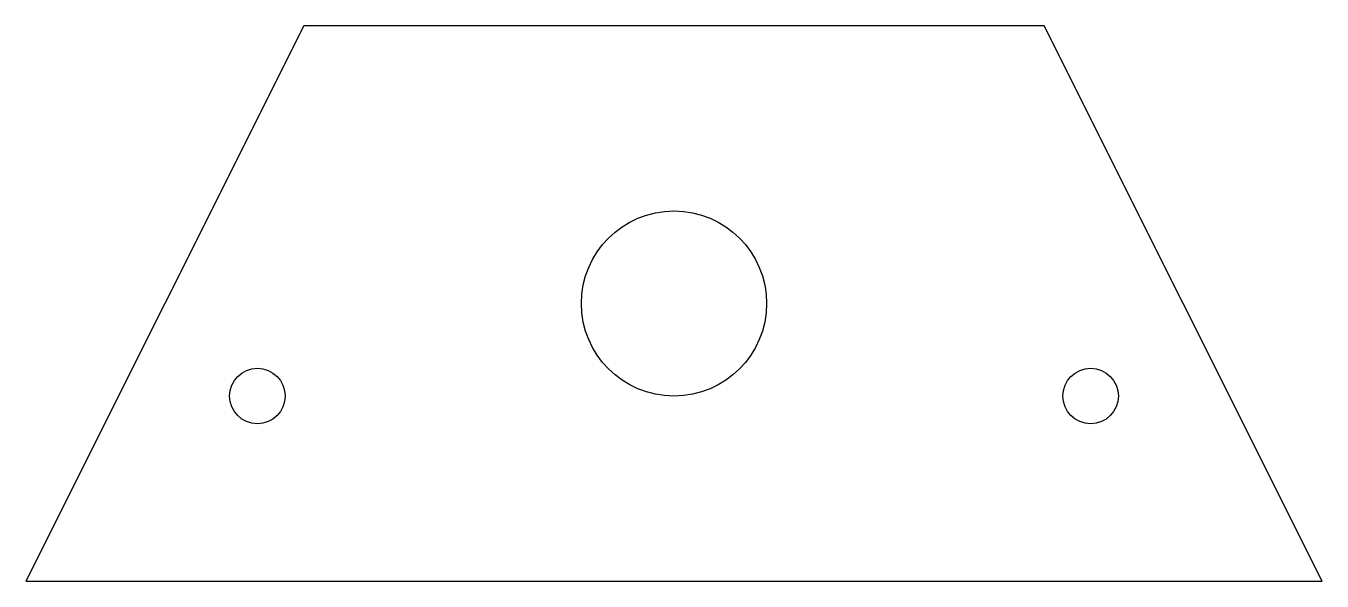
# Model space of a CAD drawing. Header units: metres. Extents: x 0 to 140, y 0 to 60.
import ezdxf

# ---------------------------------------------------------------- set-up
doc = ezdxf.new("R2010")
doc.units = ezdxf.units.M
doc.layers.add('HOLE', color=7, linetype='Continuous')
doc.layers.add('OUTER', color=7, linetype='Continuous')

msp = doc.modelspace()

# ---------------------------------------------------------------- linework, layer by layer
for centre in [(25, 20), (115, 20)]:
    msp.add_circle(centre, 3)
at = {"layer": 'HOLE'}
msp.add_circle((70, 30), 10, dxfattribs=at)
at = {"layer": 'OUTER'}
msp.add_lwpolyline([(0, 0), (140, 0), (110, 60), (30, 60), (0, 0)], dxfattribs=at)

doc.saveas('drawing.dxf')
